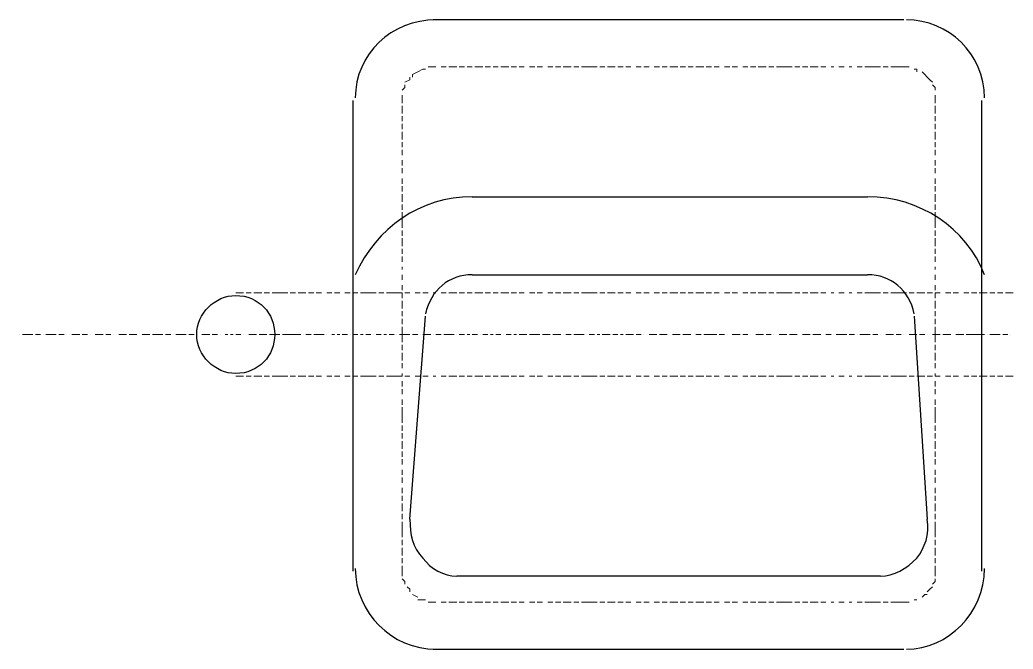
# Model space of a CAD drawing. Header units: millimetres. Extents: x 2928 to 3112, y 1220 to 1280.
# Drawn here: x 3096.835 to 3098.099, y 1261.587 to 1262.387 of the extents above; entities that cross this region are included whole.
import ezdxf

# ---------------------------------------------------------------- set-up
doc = ezdxf.new("R2010")
doc.units = ezdxf.units.MM

msp = doc.modelspace()

# ---------------------------------------------------------------- linework, layer by layer
at = {"color": 7, "linetype": 'Continuous', "lineweight": -2, "true_color": 0x000007}
for points in [[(3097.95976, 1262.38721), (3097.36101, 1262.38721), (3097.36101, 1262.38721)], [(3097.25847, 1262.28466), (3097.25847, 1261.68592), (3097.25847, 1261.68592)], [(3098.059, 1261.68592), (3098.059, 1262.28466), (3098.059, 1262.28466)], [(3097.41063, 1262.16227), (3097.91345, 1262.16227), (3097.91345, 1262.16227)], [(3097.41063, 1262.06303), (3097.91345, 1262.06303), (3097.91345, 1262.06303)], [(3097.33124, 1261.75208), (3097.35109, 1262.0101), (3097.35109, 1262.0101)], [(3097.97299, 1262.0101), (3097.98953, 1261.75208), (3097.98953, 1261.75208)], [(3097.92999, 1261.6793), (3097.39079, 1261.6793), (3097.39079, 1261.6793)], [(3097.36101, 1261.58668), (3097.95976, 1261.58668), (3097.95976, 1261.58668)]]:
    msp.add_lwpolyline(points, dxfattribs=at)
at = {"color": 252, "linetype": 'Continuous', "lineweight": 5, "true_color": 0x989898}
for points in [[(3097.34117, 1262.32105), (3097.33455, 1262.31774), (3097.33455, 1262.31444)], [(3097.35109, 1262.32436), (3097.34778, 1262.32436), (3097.34117, 1262.32105)], [(3097.36101, 1262.32767), (3097.3544, 1262.32767), (3097.3544, 1262.32767)], [(3097.36432, 1262.32767), (3097.36101, 1262.32767), (3097.36101, 1262.32767)], [(3097.37755, 1262.32767), (3097.37094, 1262.32767), (3097.37094, 1262.32767)], [(3097.39079, 1262.32767), (3097.38086, 1262.32767), (3097.38086, 1262.32767)], [(3097.40071, 1262.32767), (3097.39409, 1262.32767), (3097.39409, 1262.32767)], [(3097.41063, 1262.32767), (3097.40402, 1262.32767), (3097.40402, 1262.32767)], [(3097.42387, 1262.32767), (3097.41394, 1262.32767), (3097.41394, 1262.32767)], [(3097.43379, 1262.32767), (3097.42717, 1262.32767), (3097.42717, 1262.32767)], [(3097.44371, 1262.32767), (3097.4371, 1262.32767), (3097.4371, 1262.32767)], [(3097.45695, 1262.32767), (3097.44702, 1262.32767), (3097.44702, 1262.32767)], [(3097.46687, 1262.32767), (3097.46025, 1262.32767), (3097.46025, 1262.32767)], [(3097.47679, 1262.32767), (3097.47018, 1262.32767), (3097.47018, 1262.32767)], [(3097.49003, 1262.32767), (3097.48341, 1262.32767), (3097.48341, 1262.32767)], [(3097.49995, 1262.32767), (3097.49333, 1262.32767), (3097.49333, 1262.32767)], [(3097.51318, 1262.32767), (3097.50657, 1262.32767), (3097.50657, 1262.32767)], [(3097.52311, 1262.32767), (3097.51649, 1262.32767), (3097.51649, 1262.32767)], [(3097.53634, 1262.32767), (3097.52641, 1262.32767), (3097.52641, 1262.32767)], [(3097.54626, 1262.32767), (3097.53965, 1262.32767), (3097.53965, 1262.32767)], [(3097.55949, 1262.32767), (3097.54957, 1262.32767), (3097.54957, 1262.32767)], [(3097.56942, 1262.32767), (3097.55949, 1262.32767), (3097.55949, 1262.32767)], [(3097.57934, 1262.32767), (3097.57273, 1262.32767), (3097.57273, 1262.32767)], [(3097.59257, 1262.32767), (3097.58265, 1262.32767), (3097.58265, 1262.32767)], [(3097.6025, 1262.32767), (3097.59588, 1262.32767), (3097.59588, 1262.32767)], [(3097.61242, 1262.32767), (3097.60581, 1262.32767), (3097.60581, 1262.32767)], [(3097.62565, 1262.32767), (3097.61904, 1262.32767), (3097.61904, 1262.32767)], [(3097.63558, 1262.32767), (3097.62896, 1262.32767), (3097.62896, 1262.32767)], [(3097.64881, 1262.32767), (3097.64219, 1262.32767), (3097.64219, 1262.32767)], [(3097.65873, 1262.32767), (3097.65212, 1262.32767), (3097.65212, 1262.32767)], [(3097.67196, 1262.32767), (3097.66204, 1262.32767), (3097.66204, 1262.32767)], [(3097.68189, 1262.32767), (3097.67527, 1262.32767), (3097.67527, 1262.32767)], [(3097.69181, 1262.32767), (3097.6852, 1262.32767), (3097.6852, 1262.32767)], [(3097.70504, 1262.32767), (3097.69512, 1262.32767), (3097.69512, 1262.32767)], [(3097.71497, 1262.32767), (3097.70835, 1262.32767), (3097.70835, 1262.32767)], [(3097.72489, 1262.32767), (3097.71828, 1262.32767), (3097.71828, 1262.32767)], [(3097.73812, 1262.32767), (3097.73151, 1262.32767), (3097.73151, 1262.32767)], [(3097.74805, 1262.32767), (3097.74143, 1262.32767), (3097.74143, 1262.32767)], [(3097.76128, 1262.32767), (3097.75466, 1262.32767), (3097.75466, 1262.32767)], [(3097.7712, 1262.32767), (3097.76459, 1262.32767), (3097.76459, 1262.32767)], [(3097.78444, 1262.32767), (3097.77451, 1262.32767), (3097.77451, 1262.32767)], [(3097.79436, 1262.32767), (3097.78774, 1262.32767), (3097.78774, 1262.32767)], [(3097.80759, 1262.32767), (3097.79767, 1262.32767), (3097.79767, 1262.32767)], [(3097.81752, 1262.32767), (3097.80759, 1262.32767), (3097.80759, 1262.32767)], [(3097.82744, 1262.32767), (3097.82082, 1262.32767), (3097.82082, 1262.32767)], [(3097.83736, 1262.32767), (3097.83075, 1262.32767), (3097.83075, 1262.32767)], [(3097.8506, 1262.32767), (3097.84067, 1262.32767), (3097.84067, 1262.32767)], [(3097.86052, 1262.32767), (3097.8539, 1262.32767), (3097.8539, 1262.32767)], [(3097.87044, 1262.32767), (3097.86714, 1262.32767), (3097.86714, 1262.32767)], [(3097.88368, 1262.32767), (3097.87706, 1262.32767), (3097.87706, 1262.32767)], [(3097.8936, 1262.32767), (3097.89029, 1262.32767), (3097.89029, 1262.32767)], [(3097.90683, 1262.32767), (3097.90022, 1262.32767), (3097.90022, 1262.32767)], [(3097.92006, 1262.32767), (3097.91014, 1262.32767), (3097.91014, 1262.32767)], [(3097.92999, 1262.32767), (3097.92006, 1262.32767), (3097.92006, 1262.32767)], [(3097.93991, 1262.32767), (3097.93329, 1262.32767), (3097.93329, 1262.32767)], [(3097.95314, 1262.32767), (3097.94322, 1262.32767), (3097.94322, 1262.32767)], [(3097.96637, 1262.32767), (3097.95976, 1262.32767), (3097.95314, 1262.32767)], [(3097.9763, 1262.32105), (3097.9763, 1262.32436), (3097.97299, 1262.32436)], [(3097.98953, 1262.31444), (3097.98622, 1262.31774), (3097.98291, 1262.32105)], [(3097.33124, 1262.31444), (3097.33124, 1262.31113), (3097.32463, 1262.30782)], [(3097.99615, 1262.30782), (3097.99284, 1262.31113), (3097.98953, 1262.31444)], [(3097.32463, 1262.30451), (3097.32463, 1262.3012), (3097.32132, 1262.2979)], [(3097.99945, 1262.2979), (3097.99945, 1262.3012), (3097.99615, 1262.30451)], [(3097.32132, 1262.29128), (3097.32132, 1262.28466), (3097.32132, 1262.28136)], [(3097.99945, 1262.28136), (3097.99945, 1262.28466), (3097.99945, 1262.29128)], [(3097.32132, 1262.27805), (3097.32132, 1262.26812), (3097.32132, 1262.26812)], [(3097.99945, 1262.26812), (3097.99945, 1262.27805), (3097.99945, 1262.27805)], [(3097.32132, 1262.26482), (3097.32132, 1262.2582), (3097.32132, 1262.2582)], [(3097.99945, 1262.2582), (3097.99945, 1262.26482), (3097.99945, 1262.26482)], [(3097.32132, 1262.25489), (3097.32132, 1262.24828), (3097.32132, 1262.24828)], [(3097.32132, 1262.24497), (3097.32132, 1262.23504), (3097.32132, 1262.23504)], [(3097.99945, 1262.24828), (3097.99945, 1262.25489), (3097.99945, 1262.25489)], [(3097.99945, 1262.23504), (3097.99945, 1262.24497), (3097.99945, 1262.24497)], [(3097.32132, 1262.23174), (3097.32132, 1262.22512), (3097.32132, 1262.22512)], [(3097.32132, 1262.22181), (3097.32132, 1262.2152), (3097.32132, 1262.2152)], [(3097.99945, 1262.22512), (3097.99945, 1262.23174), (3097.99945, 1262.23174)], [(3097.99945, 1262.2152), (3097.99945, 1262.22181), (3097.99945, 1262.22181)], [(3097.32132, 1262.20858), (3097.32132, 1262.20197), (3097.32132, 1262.20197)], [(3097.99945, 1262.20197), (3097.99945, 1262.20858), (3097.99945, 1262.20858)], [(3097.32132, 1262.19866), (3097.32132, 1262.19204), (3097.32132, 1262.19204)], [(3097.99945, 1262.19204), (3097.99945, 1262.19866), (3097.99945, 1262.19866)], [(3097.32132, 1262.18543), (3097.32132, 1262.17881), (3097.32132, 1262.17881)], [(3097.99945, 1262.17881), (3097.99945, 1262.18543), (3097.99945, 1262.18543)], [(3097.32132, 1262.1755), (3097.32132, 1262.16889), (3097.32132, 1262.16889)], [(3097.99945, 1262.16889), (3097.99945, 1262.1755), (3097.99945, 1262.1755)], [(3097.32132, 1262.16558), (3097.32132, 1262.15565), (3097.32132, 1262.15565)], [(3097.99945, 1262.15565), (3097.99945, 1262.16558), (3097.99945, 1262.16558)], [(3097.32132, 1262.15235), (3097.32132, 1262.14573), (3097.32132, 1262.14573)], [(3097.99945, 1262.14573), (3097.99945, 1262.15235), (3097.99945, 1262.15235)], [(3097.32132, 1262.14242), (3097.32132, 1262.1325), (3097.32132, 1262.1325)], [(3097.32132, 1262.1325), (3097.32132, 1262.12257), (3097.32132, 1262.12257)], [(3097.99945, 1262.1325), (3097.99945, 1262.14242), (3097.99945, 1262.14242)], [(3097.99945, 1262.12257), (3097.99945, 1262.1325), (3097.99945, 1262.1325)], [(3097.32132, 1262.11927), (3097.32132, 1262.11265), (3097.32132, 1262.11265)], [(3097.99945, 1262.11265), (3097.99945, 1262.11927), (3097.99945, 1262.11927)], [(3097.32132, 1262.10934), (3097.32132, 1262.09942), (3097.32132, 1262.09942)], [(3097.99945, 1262.09942), (3097.99945, 1262.10934), (3097.99945, 1262.10934)], [(3097.32132, 1262.09611), (3097.32132, 1262.08949), (3097.32132, 1262.08949)], [(3097.99945, 1262.08949), (3097.99945, 1262.09611), (3097.99945, 1262.09611)], [(3097.32132, 1262.08619), (3097.32132, 1262.07957), (3097.32132, 1262.07957)], [(3097.99945, 1262.07957), (3097.99945, 1262.08619), (3097.99945, 1262.08619)], [(3097.32132, 1262.07295), (3097.32132, 1262.06965), (3097.32132, 1262.06965)], [(3097.99945, 1262.06965), (3097.99945, 1262.07295), (3097.99945, 1262.07295)], [(3097.32132, 1262.06303), (3097.32132, 1262.05641), (3097.32132, 1262.05641)], [(3097.99945, 1262.05641), (3097.99945, 1262.06303), (3097.99945, 1262.06303)], [(3097.32132, 1262.0498), (3097.32132, 1262.04318), (3097.32132, 1262.04318)], [(3097.99945, 1262.04318), (3097.99945, 1262.0498), (3097.99945, 1262.0498)], [(3097.11953, 1262.03987), (3097.10961, 1262.03987), (3097.10961, 1262.03987)], [(3097.12946, 1262.03987), (3097.12284, 1262.03987), (3097.12284, 1262.03987)], [(3097.14269, 1262.03987), (3097.13276, 1262.03987), (3097.13276, 1262.03987)], [(3097.15261, 1262.03987), (3097.146, 1262.03987), (3097.146, 1262.03987)], [(3097.16584, 1262.03987), (3097.15592, 1262.03987), (3097.15592, 1262.03987)], [(3097.17577, 1262.03987), (3097.16584, 1262.03987), (3097.16584, 1262.03987)], [(3097.18569, 1262.03987), (3097.17908, 1262.03987), (3097.17908, 1262.03987)], [(3097.19892, 1262.03987), (3097.189, 1262.03987), (3097.189, 1262.03987)], [(3097.20885, 1262.03987), (3097.20223, 1262.03987), (3097.20223, 1262.03987)], [(3097.21877, 1262.03987), (3097.21216, 1262.03987), (3097.21216, 1262.03987)], [(3097.232, 1262.03987), (3097.22539, 1262.03987), (3097.22539, 1262.03987)], [(3097.24193, 1262.03987), (3097.23531, 1262.03987), (3097.23531, 1262.03987)], [(3097.25516, 1262.03987), (3097.24854, 1262.03987), (3097.24854, 1262.03987)], [(3097.26508, 1262.03987), (3097.25847, 1262.03987), (3097.25847, 1262.03987)], [(3097.27832, 1262.03987), (3097.26839, 1262.03987), (3097.26839, 1262.03987)], [(3097.28824, 1262.03987), (3097.27832, 1262.03987), (3097.27832, 1262.03987)], [(3097.29816, 1262.03987), (3097.29155, 1262.03987), (3097.29155, 1262.03987)], [(3097.3114, 1262.03987), (3097.30147, 1262.03987), (3097.30147, 1262.03987)], [(3097.32132, 1262.03987), (3097.3114, 1262.03987), (3097.3114, 1262.03987)], [(3097.32132, 1262.03987), (3097.32132, 1262.03326), (3097.32132, 1262.03326)], [(3097.32132, 1262.02995), (3097.32132, 1262.02003), (3097.32132, 1262.02003)], [(3097.33124, 1262.03987), (3097.32463, 1262.03987), (3097.32463, 1262.03987)], [(3097.34448, 1262.03987), (3097.33786, 1262.03987), (3097.33786, 1262.03987)], [(3097.3544, 1262.03987), (3097.34778, 1262.03987), (3097.34778, 1262.03987)], [(3097.36432, 1262.03987), (3097.36101, 1262.03987), (3097.36101, 1262.03987)], [(3097.37755, 1262.03987), (3097.37094, 1262.03987), (3097.37094, 1262.03987)], [(3097.39079, 1262.03987), (3097.38086, 1262.03987), (3097.38086, 1262.03987)], [(3097.40071, 1262.03987), (3097.39409, 1262.03987), (3097.39409, 1262.03987)], [(3097.41063, 1262.03987), (3097.40402, 1262.03987), (3097.40402, 1262.03987)], [(3097.42387, 1262.03987), (3097.41394, 1262.03987), (3097.41394, 1262.03987)], [(3097.43379, 1262.03987), (3097.42717, 1262.03987), (3097.42717, 1262.03987)], [(3097.44371, 1262.03987), (3097.4371, 1262.03987), (3097.4371, 1262.03987)], [(3097.45695, 1262.03987), (3097.44702, 1262.03987), (3097.44702, 1262.03987)], [(3097.46687, 1262.03987), (3097.46025, 1262.03987), (3097.46025, 1262.03987)], [(3097.47679, 1262.03987), (3097.47018, 1262.03987), (3097.47018, 1262.03987)], [(3097.49003, 1262.03987), (3097.48341, 1262.03987), (3097.48341, 1262.03987)], [(3097.49995, 1262.03987), (3097.49333, 1262.03987), (3097.49333, 1262.03987)], [(3097.51318, 1262.03987), (3097.50657, 1262.03987), (3097.50657, 1262.03987)], [(3097.52311, 1262.03987), (3097.51649, 1262.03987), (3097.51649, 1262.03987)], [(3097.53634, 1262.03987), (3097.52641, 1262.03987), (3097.52641, 1262.03987)], [(3097.54626, 1262.03987), (3097.53965, 1262.03987), (3097.53965, 1262.03987)], [(3097.55949, 1262.03987), (3097.54957, 1262.03987), (3097.54957, 1262.03987)], [(3097.56942, 1262.03987), (3097.55949, 1262.03987), (3097.55949, 1262.03987)], [(3097.57934, 1262.03987), (3097.57273, 1262.03987), (3097.57273, 1262.03987)], [(3097.59257, 1262.03987), (3097.58265, 1262.03987), (3097.58265, 1262.03987)], [(3097.6025, 1262.03987), (3097.59588, 1262.03987), (3097.59588, 1262.03987)], [(3097.61242, 1262.03987), (3097.60581, 1262.03987), (3097.60581, 1262.03987)], [(3097.62565, 1262.03987), (3097.61904, 1262.03987), (3097.61904, 1262.03987)], [(3097.63558, 1262.03987), (3097.62896, 1262.03987), (3097.62896, 1262.03987)], [(3097.64881, 1262.03987), (3097.64219, 1262.03987), (3097.64219, 1262.03987)], [(3097.65873, 1262.03987), (3097.65212, 1262.03987), (3097.65212, 1262.03987)], [(3097.67196, 1262.03987), (3097.66204, 1262.03987), (3097.66204, 1262.03987)], [(3097.68189, 1262.03987), (3097.67527, 1262.03987), (3097.67527, 1262.03987)], [(3097.69181, 1262.03987), (3097.6852, 1262.03987), (3097.6852, 1262.03987)], [(3097.70504, 1262.03987), (3097.69512, 1262.03987), (3097.69512, 1262.03987)], [(3097.71497, 1262.03987), (3097.70835, 1262.03987), (3097.70835, 1262.03987)], [(3097.72489, 1262.03987), (3097.71828, 1262.03987), (3097.71828, 1262.03987)], [(3097.73812, 1262.03987), (3097.73151, 1262.03987), (3097.73151, 1262.03987)], [(3097.74805, 1262.03987), (3097.74143, 1262.03987), (3097.74143, 1262.03987)], [(3097.76128, 1262.03987), (3097.75466, 1262.03987), (3097.75466, 1262.03987)], [(3097.7712, 1262.03987), (3097.76459, 1262.03987), (3097.76459, 1262.03987)], [(3097.78444, 1262.03987), (3097.77451, 1262.03987), (3097.77451, 1262.03987)], [(3097.79436, 1262.03987), (3097.78774, 1262.03987), (3097.78774, 1262.03987)], [(3097.80759, 1262.03987), (3097.79767, 1262.03987), (3097.79767, 1262.03987)], [(3097.81752, 1262.03987), (3097.80759, 1262.03987), (3097.80759, 1262.03987)], [(3097.82744, 1262.03987), (3097.82082, 1262.03987), (3097.82082, 1262.03987)], [(3097.83736, 1262.03987), (3097.83075, 1262.03987), (3097.83075, 1262.03987)], [(3097.8506, 1262.03987), (3097.84067, 1262.03987), (3097.84067, 1262.03987)], [(3097.86052, 1262.03987), (3097.8539, 1262.03987), (3097.8539, 1262.03987)], [(3097.87044, 1262.03987), (3097.86714, 1262.03987), (3097.86714, 1262.03987)], [(3097.88368, 1262.03987), (3097.87706, 1262.03987), (3097.87706, 1262.03987)], [(3097.8936, 1262.03987), (3097.89029, 1262.03987), (3097.89029, 1262.03987)], [(3097.90683, 1262.03987), (3097.90022, 1262.03987), (3097.90022, 1262.03987)], [(3097.92006, 1262.03987), (3097.91014, 1262.03987), (3097.91014, 1262.03987)], [(3097.92999, 1262.03987), (3097.92006, 1262.03987), (3097.92006, 1262.03987)], [(3097.93991, 1262.03987), (3097.93329, 1262.03987), (3097.93329, 1262.03987)], [(3097.95314, 1262.03987), (3097.94322, 1262.03987), (3097.94322, 1262.03987)], [(3097.96307, 1262.03987), (3097.95314, 1262.03987), (3097.95314, 1262.03987)], [(3097.97299, 1262.03987), (3097.96637, 1262.03987), (3097.96637, 1262.03987)], [(3097.98622, 1262.03987), (3097.9763, 1262.03987), (3097.9763, 1262.03987)], [(3097.99615, 1262.03987), (3097.98953, 1262.03987), (3097.98953, 1262.03987)], [(3098.00607, 1262.03987), (3097.99945, 1262.03987), (3097.99945, 1262.03987)], [(3097.99945, 1262.03326), (3097.99945, 1262.03987), (3097.99945, 1262.03987)], [(3097.99945, 1262.02003), (3097.99945, 1262.02995), (3097.99945, 1262.02995)], [(3098.0193, 1262.03987), (3098.01269, 1262.03987), (3098.01269, 1262.03987)], [(3098.02923, 1262.03987), (3098.02261, 1262.03987), (3098.02261, 1262.03987)], [(3098.04246, 1262.03987), (3098.03584, 1262.03987), (3098.03584, 1262.03987)], [(3098.05238, 1262.03987), (3098.04577, 1262.03987), (3098.04577, 1262.03987)], [(3098.06561, 1262.03987), (3098.05569, 1262.03987), (3098.05569, 1262.03987)], [(3098.07554, 1262.03987), (3098.06892, 1262.03987), (3098.06892, 1262.03987)], [(3098.08546, 1262.03987), (3098.07885, 1262.03987), (3098.07885, 1262.03987)], [(3098.09869, 1262.03987), (3098.08877, 1262.03987), (3098.08877, 1262.03987)], [(3097.32132, 1262.01672), (3097.32132, 1262.0101), (3097.32132, 1262.0101)], [(3097.32132, 1262.00679), (3097.32132, 1262.00018), (3097.32132, 1262.00018)], [(3097.99945, 1262.0101), (3097.99945, 1262.01672), (3097.99945, 1262.01672)], [(3097.99945, 1262.00018), (3097.99945, 1262.00679), (3097.99945, 1262.00679)], [(3097.32132, 1261.99687), (3097.32132, 1261.98695), (3097.32132, 1261.98695)], [(3097.99945, 1261.98695), (3097.99945, 1261.99687), (3097.99945, 1261.99687)], [(3096.84828, 1261.98695), (3096.83835, 1261.98695), (3096.83835, 1261.98695)], [(3096.85159, 1261.98695), (3096.84828, 1261.98695), (3096.84828, 1261.98695)], [(3096.86151, 1261.98695), (3096.85489, 1261.98695), (3096.85489, 1261.98695)], [(3096.87805, 1261.98695), (3096.86813, 1261.98695), (3096.86813, 1261.98695)], [(3096.88136, 1261.98695), (3096.87805, 1261.98695), (3096.87805, 1261.98695)], [(3096.89128, 1261.98695), (3096.88467, 1261.98695), (3096.88467, 1261.98695)], [(3096.90782, 1261.98695), (3096.90121, 1261.98695), (3096.90121, 1261.98695)], [(3096.91113, 1261.98695), (3096.90782, 1261.98695), (3096.90782, 1261.98695)], [(3096.92105, 1261.98695), (3096.91444, 1261.98695), (3096.91444, 1261.98695)], [(3096.93759, 1261.98695), (3096.93098, 1261.98695), (3096.93098, 1261.98695)], [(3096.9409, 1261.98695), (3096.93759, 1261.98695), (3096.93759, 1261.98695)], [(3096.95083, 1261.98695), (3096.94421, 1261.98695), (3096.94421, 1261.98695)], [(3096.96737, 1261.98695), (3096.96075, 1261.98695), (3096.96075, 1261.98695)], [(3096.97067, 1261.98695), (3096.96737, 1261.98695), (3096.96737, 1261.98695)], [(3096.98391, 1261.98695), (3096.97398, 1261.98695), (3096.97398, 1261.98695)], [(3096.99714, 1261.98695), (3096.99052, 1261.98695), (3096.99052, 1261.98695)], [(3097.00045, 1261.98695), (3096.99714, 1261.98695), (3096.99714, 1261.98695)], [(3097.01368, 1261.98695), (3097.00375, 1261.98695), (3097.00375, 1261.98695)], [(3097.01699, 1261.98695), (3097.01368, 1261.98695), (3097.01368, 1261.98695)], [(3097.02691, 1261.98695), (3097.02029, 1261.98695), (3097.02029, 1261.98695)], [(3097.04345, 1261.98695), (3097.03353, 1261.98695), (3097.03353, 1261.98695)], [(3097.04676, 1261.98695), (3097.04345, 1261.98695), (3097.04345, 1261.98695)], [(3097.05668, 1261.98695), (3097.05007, 1261.98695), (3097.05007, 1261.98695)], [(3097.07322, 1261.98695), (3097.06661, 1261.98695), (3097.06661, 1261.98695)], [(3097.07653, 1261.98695), (3097.07322, 1261.98695), (3097.07322, 1261.98695)], [(3097.08645, 1261.98695), (3097.07984, 1261.98695), (3097.07984, 1261.98695)], [(3097.09968, 1261.98695), (3097.09638, 1261.98695), (3097.09638, 1261.98695)], [(3097.1063, 1261.98695), (3097.10299, 1261.98695), (3097.10299, 1261.98695)], [(3097.11622, 1261.98695), (3097.10961, 1261.98695), (3097.10961, 1261.98695)], [(3097.13276, 1261.98695), (3097.12615, 1261.98695), (3097.12615, 1261.98695)], [(3097.13607, 1261.98695), (3097.13276, 1261.98695), (3097.13276, 1261.98695)], [(3097.1493, 1261.98695), (3097.13938, 1261.98695), (3097.13938, 1261.98695)], [(3097.16254, 1261.98695), (3097.15261, 1261.98695), (3097.15261, 1261.98695)], [(3097.16584, 1261.98695), (3097.16254, 1261.98695), (3097.16254, 1261.98695)], [(3097.17908, 1261.98695), (3097.16915, 1261.98695), (3097.16915, 1261.98695)], [(3097.18238, 1261.98695), (3097.17908, 1261.98695), (3097.17908, 1261.98695)], [(3097.19231, 1261.98695), (3097.18238, 1261.98695), (3097.18238, 1261.98695)], [(3097.20554, 1261.98695), (3097.19892, 1261.98695), (3097.19892, 1261.98695)], [(3097.21216, 1261.98695), (3097.20885, 1261.98695), (3097.20885, 1261.98695)], [(3097.22208, 1261.98695), (3097.21216, 1261.98695), (3097.21216, 1261.98695)], [(3097.23531, 1261.98695), (3097.232, 1261.98695), (3097.232, 1261.98695)], [(3097.24193, 1261.98695), (3097.23862, 1261.98695), (3097.23862, 1261.98695)], [(3097.25185, 1261.98695), (3097.24524, 1261.98695), (3097.24524, 1261.98695)], [(3097.26508, 1261.98695), (3097.25847, 1261.98695), (3097.25847, 1261.98695)], [(3097.2717, 1261.98695), (3097.26839, 1261.98695), (3097.26839, 1261.98695)], [(3097.28162, 1261.98695), (3097.27501, 1261.98695), (3097.27501, 1261.98695)], [(3097.29486, 1261.98695), (3097.28824, 1261.98695), (3097.28824, 1261.98695)], [(3097.30147, 1261.98695), (3097.29816, 1261.98695), (3097.29816, 1261.98695)], [(3097.3114, 1261.98695), (3097.30478, 1261.98695), (3097.30478, 1261.98695)], [(3097.32794, 1261.98695), (3097.31801, 1261.98695), (3097.31801, 1261.98695)], [(3097.32132, 1261.98695), (3097.32132, 1261.97702), (3097.32132, 1261.97702)], [(3097.33124, 1261.98695), (3097.32794, 1261.98695), (3097.32794, 1261.98695)], [(3097.34117, 1261.98695), (3097.33455, 1261.98695), (3097.33455, 1261.98695)], [(3097.35771, 1261.98695), (3097.34778, 1261.98695), (3097.34778, 1261.98695)], [(3097.37094, 1261.98695), (3097.36432, 1261.98695), (3097.36432, 1261.98695)], [(3097.37755, 1261.98695), (3097.37425, 1261.98695), (3097.37425, 1261.98695)], [(3097.38748, 1261.98695), (3097.37755, 1261.98695), (3097.37755, 1261.98695)], [(3097.40071, 1261.98695), (3097.39409, 1261.98695), (3097.39409, 1261.98695)], [(3097.40733, 1261.98695), (3097.40402, 1261.98695), (3097.40402, 1261.98695)], [(3097.41725, 1261.98695), (3097.41063, 1261.98695), (3097.41063, 1261.98695)], [(3097.43048, 1261.98695), (3097.42387, 1261.98695), (3097.42387, 1261.98695)], [(3097.4371, 1261.98695), (3097.43379, 1261.98695), (3097.43379, 1261.98695)], [(3097.44702, 1261.98695), (3097.44041, 1261.98695), (3097.44041, 1261.98695)], [(3097.46025, 1261.98695), (3097.45364, 1261.98695), (3097.45364, 1261.98695)], [(3097.46687, 1261.98695), (3097.46356, 1261.98695), (3097.46356, 1261.98695)], [(3097.47679, 1261.98695), (3097.47018, 1261.98695), (3097.47018, 1261.98695)], [(3097.4801, 1261.98695), (3097.47679, 1261.98695), (3097.47679, 1261.98695)], [(3097.49333, 1261.98695), (3097.48341, 1261.98695), (3097.48341, 1261.98695)], [(3097.49664, 1261.98695), (3097.49333, 1261.98695), (3097.49333, 1261.98695)], [(3097.50657, 1261.98695), (3097.49995, 1261.98695), (3097.49995, 1261.98695)], [(3097.50987, 1261.98695), (3097.50657, 1261.98695), (3097.50657, 1261.98695)], [(3097.52311, 1261.98695), (3097.51318, 1261.98695), (3097.51318, 1261.98695)], [(3097.53634, 1261.98695), (3097.52972, 1261.98695), (3097.52972, 1261.98695)], [(3097.54295, 1261.98695), (3097.53965, 1261.98695), (3097.53965, 1261.98695)], [(3097.55288, 1261.98695), (3097.54295, 1261.98695), (3097.54295, 1261.98695)], [(3097.56611, 1261.98695), (3097.55949, 1261.98695), (3097.55949, 1261.98695)], [(3097.57273, 1261.98695), (3097.56942, 1261.98695), (3097.56942, 1261.98695)], [(3097.58265, 1261.98695), (3097.57603, 1261.98695), (3097.57603, 1261.98695)], [(3097.58596, 1261.98695), (3097.58265, 1261.98695), (3097.58265, 1261.98695)], [(3097.59588, 1261.98695), (3097.58927, 1261.98695), (3097.58927, 1261.98695)], [(3097.6025, 1261.98695), (3097.59919, 1261.98695), (3097.59919, 1261.98695)], [(3097.61242, 1261.98695), (3097.60581, 1261.98695), (3097.60581, 1261.98695)], [(3097.61573, 1261.98695), (3097.61242, 1261.98695), (3097.61242, 1261.98695)], [(3097.62565, 1261.98695), (3097.61904, 1261.98695), (3097.61904, 1261.98695)], [(3097.64219, 1261.98695), (3097.63558, 1261.98695), (3097.63558, 1261.98695)], [(3097.6455, 1261.98695), (3097.64219, 1261.98695), (3097.64219, 1261.98695)], [(3097.65873, 1261.98695), (3097.64881, 1261.98695), (3097.64881, 1261.98695)], [(3097.67196, 1261.98695), (3097.66535, 1261.98695), (3097.66535, 1261.98695)], [(3097.67527, 1261.98695), (3097.67196, 1261.98695), (3097.67196, 1261.98695)], [(3097.6885, 1261.98695), (3097.67858, 1261.98695), (3097.67858, 1261.98695)], [(3097.70174, 1261.98695), (3097.69512, 1261.98695), (3097.69512, 1261.98695)], [(3097.70835, 1261.98695), (3097.70504, 1261.98695), (3097.70504, 1261.98695)], [(3097.71828, 1261.98695), (3097.70835, 1261.98695), (3097.70835, 1261.98695)], [(3097.72158, 1261.98695), (3097.71828, 1261.98695), (3097.71828, 1261.98695)], [(3097.73151, 1261.98695), (3097.72489, 1261.98695), (3097.72489, 1261.98695)], [(3097.74805, 1261.98695), (3097.74143, 1261.98695), (3097.74143, 1261.98695)], [(3097.75136, 1261.98695), (3097.74805, 1261.98695), (3097.74805, 1261.98695)], [(3097.76128, 1261.98695), (3097.75466, 1261.98695), (3097.75466, 1261.98695)], [(3097.77782, 1261.98695), (3097.7712, 1261.98695), (3097.7712, 1261.98695)], [(3097.78113, 1261.98695), (3097.77782, 1261.98695), (3097.77782, 1261.98695)], [(3097.79105, 1261.98695), (3097.78444, 1261.98695), (3097.78444, 1261.98695)], [(3097.80759, 1261.98695), (3097.80098, 1261.98695), (3097.80098, 1261.98695)], [(3097.8109, 1261.98695), (3097.80759, 1261.98695), (3097.80759, 1261.98695)], [(3097.82413, 1261.98695), (3097.81421, 1261.98695), (3097.81421, 1261.98695)], [(3097.83736, 1261.98695), (3097.83075, 1261.98695), (3097.83075, 1261.98695)], [(3097.84067, 1261.98695), (3097.83736, 1261.98695), (3097.83736, 1261.98695)], [(3097.8539, 1261.98695), (3097.84398, 1261.98695), (3097.84398, 1261.98695)], [(3097.86714, 1261.98695), (3097.86052, 1261.98695), (3097.86052, 1261.98695)], [(3097.88368, 1261.98695), (3097.87375, 1261.98695), (3097.87375, 1261.98695)], [(3097.88698, 1261.98695), (3097.88368, 1261.98695), (3097.88368, 1261.98695)], [(3097.89691, 1261.98695), (3097.89029, 1261.98695), (3097.89029, 1261.98695)], [(3097.91345, 1261.98695), (3097.90352, 1261.98695), (3097.90352, 1261.98695)], [(3097.91676, 1261.98695), (3097.91345, 1261.98695), (3097.91345, 1261.98695)], [(3097.92668, 1261.98695), (3097.92006, 1261.98695), (3097.92006, 1261.98695)], [(3097.94322, 1261.98695), (3097.9366, 1261.98695), (3097.9366, 1261.98695)], [(3097.94653, 1261.98695), (3097.94322, 1261.98695), (3097.94322, 1261.98695)], [(3097.95645, 1261.98695), (3097.94983, 1261.98695), (3097.94983, 1261.98695)], [(3097.97299, 1261.98695), (3097.96637, 1261.98695), (3097.96637, 1261.98695)], [(3097.9763, 1261.98695), (3097.97299, 1261.98695), (3097.97299, 1261.98695)], [(3097.98622, 1261.98695), (3097.97961, 1261.98695), (3097.97961, 1261.98695)], [(3098.00276, 1261.98695), (3097.99615, 1261.98695), (3097.99615, 1261.98695)], [(3097.99945, 1261.97702), (3097.99945, 1261.98695), (3097.99945, 1261.98695)], [(3098.00607, 1261.98695), (3098.00276, 1261.98695), (3098.00276, 1261.98695)], [(3098.0193, 1261.98695), (3098.00938, 1261.98695), (3098.00938, 1261.98695)], [(3098.03253, 1261.98695), (3098.02592, 1261.98695), (3098.02592, 1261.98695)], [(3098.03584, 1261.98695), (3098.03253, 1261.98695), (3098.03253, 1261.98695)], [(3098.04907, 1261.98695), (3098.03915, 1261.98695), (3098.03915, 1261.98695)], [(3098.05238, 1261.98695), (3098.04907, 1261.98695), (3098.04907, 1261.98695)], [(3098.06231, 1261.98695), (3098.05238, 1261.98695), (3098.05238, 1261.98695)], [(3098.07885, 1261.98695), (3098.06892, 1261.98695), (3098.06892, 1261.98695)], [(3098.08215, 1261.98695), (3098.07885, 1261.98695), (3098.07885, 1261.98695)], [(3098.09208, 1261.98695), (3098.08546, 1261.98695), (3098.08546, 1261.98695)], [(3097.32132, 1261.97371), (3097.32132, 1261.9671), (3097.32132, 1261.9671)], [(3097.99945, 1261.9671), (3097.99945, 1261.97371), (3097.99945, 1261.97371)], [(3097.32132, 1261.96379), (3097.32132, 1261.95387), (3097.32132, 1261.95387)], [(3097.99945, 1261.95387), (3097.99945, 1261.96379), (3097.99945, 1261.96379)], [(3097.32132, 1261.95056), (3097.32132, 1261.94394), (3097.32132, 1261.94394)], [(3097.99945, 1261.94394), (3097.99945, 1261.95056), (3097.99945, 1261.95056)], [(3097.11953, 1261.93402), (3097.10961, 1261.93402), (3097.10961, 1261.93402)], [(3097.12946, 1261.93402), (3097.12284, 1261.93402), (3097.12284, 1261.93402)], [(3097.14269, 1261.93402), (3097.13276, 1261.93402), (3097.13276, 1261.93402)], [(3097.15261, 1261.93402), (3097.146, 1261.93402), (3097.146, 1261.93402)], [(3097.16584, 1261.93402), (3097.15592, 1261.93402), (3097.15592, 1261.93402)], [(3097.17577, 1261.93402), (3097.16584, 1261.93402), (3097.16584, 1261.93402)], [(3097.18569, 1261.93402), (3097.17908, 1261.93402), (3097.17908, 1261.93402)], [(3097.19892, 1261.93402), (3097.189, 1261.93402), (3097.189, 1261.93402)], [(3097.20885, 1261.93402), (3097.20223, 1261.93402), (3097.20223, 1261.93402)], [(3097.21877, 1261.93402), (3097.21216, 1261.93402), (3097.21216, 1261.93402)], [(3097.232, 1261.93402), (3097.22539, 1261.93402), (3097.22539, 1261.93402)], [(3097.24193, 1261.93402), (3097.23531, 1261.93402), (3097.23531, 1261.93402)], [(3097.25516, 1261.93402), (3097.24854, 1261.93402), (3097.24854, 1261.93402)], [(3097.26508, 1261.93402), (3097.25847, 1261.93402), (3097.25847, 1261.93402)], [(3097.27832, 1261.93402), (3097.26839, 1261.93402), (3097.26839, 1261.93402)], [(3097.28824, 1261.93402), (3097.27832, 1261.93402), (3097.27832, 1261.93402)], [(3097.29816, 1261.93402), (3097.29155, 1261.93402), (3097.29155, 1261.93402)], [(3097.3114, 1261.93402), (3097.30147, 1261.93402), (3097.30147, 1261.93402)], [(3097.32132, 1261.93402), (3097.3114, 1261.93402), (3097.3114, 1261.93402)], [(3097.32132, 1261.93733), (3097.32132, 1261.93402), (3097.32132, 1261.93402)], [(3097.33124, 1261.93402), (3097.32463, 1261.93402), (3097.32463, 1261.93402)], [(3097.34448, 1261.93402), (3097.33786, 1261.93402), (3097.33786, 1261.93402)], [(3097.3544, 1261.93402), (3097.34778, 1261.93402), (3097.34778, 1261.93402)], [(3097.36432, 1261.93402), (3097.36101, 1261.93402), (3097.36101, 1261.93402)], [(3097.37755, 1261.93402), (3097.37094, 1261.93402), (3097.37094, 1261.93402)], [(3097.39079, 1261.93402), (3097.38086, 1261.93402), (3097.38086, 1261.93402)], [(3097.40071, 1261.93402), (3097.39409, 1261.93402), (3097.39409, 1261.93402)], [(3097.41063, 1261.93402), (3097.40402, 1261.93402), (3097.40402, 1261.93402)], [(3097.42387, 1261.93402), (3097.41394, 1261.93402), (3097.41394, 1261.93402)], [(3097.43379, 1261.93402), (3097.42717, 1261.93402), (3097.42717, 1261.93402)], [(3097.44371, 1261.93402), (3097.4371, 1261.93402), (3097.4371, 1261.93402)], [(3097.45695, 1261.93402), (3097.44702, 1261.93402), (3097.44702, 1261.93402)], [(3097.46687, 1261.93402), (3097.46025, 1261.93402), (3097.46025, 1261.93402)], [(3097.47679, 1261.93402), (3097.47018, 1261.93402), (3097.47018, 1261.93402)], [(3097.49003, 1261.93402), (3097.48341, 1261.93402), (3097.48341, 1261.93402)], [(3097.49995, 1261.93402), (3097.49333, 1261.93402), (3097.49333, 1261.93402)], [(3097.51318, 1261.93402), (3097.50657, 1261.93402), (3097.50657, 1261.93402)], [(3097.52311, 1261.93402), (3097.51649, 1261.93402), (3097.51649, 1261.93402)], [(3097.53634, 1261.93402), (3097.52641, 1261.93402), (3097.52641, 1261.93402)], [(3097.54626, 1261.93402), (3097.53965, 1261.93402), (3097.53965, 1261.93402)], [(3097.55949, 1261.93402), (3097.54957, 1261.93402), (3097.54957, 1261.93402)], [(3097.56942, 1261.93402), (3097.55949, 1261.93402), (3097.55949, 1261.93402)], [(3097.57934, 1261.93402), (3097.57273, 1261.93402), (3097.57273, 1261.93402)], [(3097.59257, 1261.93402), (3097.58265, 1261.93402), (3097.58265, 1261.93402)], [(3097.6025, 1261.93402), (3097.59588, 1261.93402), (3097.59588, 1261.93402)], [(3097.61242, 1261.93402), (3097.60581, 1261.93402), (3097.60581, 1261.93402)], [(3097.62565, 1261.93402), (3097.61904, 1261.93402), (3097.61904, 1261.93402)], [(3097.63558, 1261.93402), (3097.62896, 1261.93402), (3097.62896, 1261.93402)], [(3097.64881, 1261.93402), (3097.64219, 1261.93402), (3097.64219, 1261.93402)], [(3097.65873, 1261.93402), (3097.65212, 1261.93402), (3097.65212, 1261.93402)], [(3097.67196, 1261.93402), (3097.66204, 1261.93402), (3097.66204, 1261.93402)], [(3097.68189, 1261.93402), (3097.67527, 1261.93402), (3097.67527, 1261.93402)], [(3097.69181, 1261.93402), (3097.6852, 1261.93402), (3097.6852, 1261.93402)], [(3097.70504, 1261.93402), (3097.69512, 1261.93402), (3097.69512, 1261.93402)], [(3097.71497, 1261.93402), (3097.70835, 1261.93402), (3097.70835, 1261.93402)], [(3097.72489, 1261.93402), (3097.71828, 1261.93402), (3097.71828, 1261.93402)], [(3097.73812, 1261.93402), (3097.73151, 1261.93402), (3097.73151, 1261.93402)], [(3097.74805, 1261.93402), (3097.74143, 1261.93402), (3097.74143, 1261.93402)], [(3097.76128, 1261.93402), (3097.75466, 1261.93402), (3097.75466, 1261.93402)], [(3097.7712, 1261.93402), (3097.76459, 1261.93402), (3097.76459, 1261.93402)], [(3097.78444, 1261.93402), (3097.77451, 1261.93402), (3097.77451, 1261.93402)], [(3097.79436, 1261.93402), (3097.78774, 1261.93402), (3097.78774, 1261.93402)], [(3097.80759, 1261.93402), (3097.79767, 1261.93402), (3097.79767, 1261.93402)], [(3097.81752, 1261.93402), (3097.80759, 1261.93402), (3097.80759, 1261.93402)], [(3097.82744, 1261.93402), (3097.82082, 1261.93402), (3097.82082, 1261.93402)], [(3097.83736, 1261.93402), (3097.83075, 1261.93402), (3097.83075, 1261.93402)], [(3097.8506, 1261.93402), (3097.84067, 1261.93402), (3097.84067, 1261.93402)], [(3097.86052, 1261.93402), (3097.8539, 1261.93402), (3097.8539, 1261.93402)], [(3097.87044, 1261.93402), (3097.86714, 1261.93402), (3097.86714, 1261.93402)], [(3097.88368, 1261.93402), (3097.87706, 1261.93402), (3097.87706, 1261.93402)], [(3097.8936, 1261.93402), (3097.89029, 1261.93402), (3097.89029, 1261.93402)], [(3097.90683, 1261.93402), (3097.90022, 1261.93402), (3097.90022, 1261.93402)], [(3097.92006, 1261.93402), (3097.91014, 1261.93402), (3097.91014, 1261.93402)], [(3097.92999, 1261.93402), (3097.92006, 1261.93402), (3097.92006, 1261.93402)], [(3097.93991, 1261.93402), (3097.93329, 1261.93402), (3097.93329, 1261.93402)], [(3097.95314, 1261.93402), (3097.94322, 1261.93402), (3097.94322, 1261.93402)], [(3097.96307, 1261.93402), (3097.95314, 1261.93402), (3097.95314, 1261.93402)], [(3097.97299, 1261.93402), (3097.96637, 1261.93402), (3097.96637, 1261.93402)], [(3097.98622, 1261.93402), (3097.9763, 1261.93402), (3097.9763, 1261.93402)], [(3097.99615, 1261.93402), (3097.98953, 1261.93402), (3097.98953, 1261.93402)], [(3097.99945, 1261.93402), (3097.99945, 1261.93733), (3097.99945, 1261.93733)], [(3098.00607, 1261.93402), (3097.99945, 1261.93402), (3097.99945, 1261.93402)], [(3098.0193, 1261.93402), (3098.01269, 1261.93402), (3098.01269, 1261.93402)], [(3098.02923, 1261.93402), (3098.02261, 1261.93402), (3098.02261, 1261.93402)], [(3098.04246, 1261.93402), (3098.03584, 1261.93402), (3098.03584, 1261.93402)], [(3098.05238, 1261.93402), (3098.04577, 1261.93402), (3098.04577, 1261.93402)], [(3098.06561, 1261.93402), (3098.05569, 1261.93402), (3098.05569, 1261.93402)], [(3098.07554, 1261.93402), (3098.06892, 1261.93402), (3098.06892, 1261.93402)], [(3098.08546, 1261.93402), (3098.07885, 1261.93402), (3098.07885, 1261.93402)], [(3098.09869, 1261.93402), (3098.08877, 1261.93402), (3098.08877, 1261.93402)], [(3097.32132, 1261.9274), (3097.32132, 1261.92079), (3097.32132, 1261.92079)], [(3097.32132, 1261.91748), (3097.32132, 1261.91086), (3097.32132, 1261.91086)], [(3097.99945, 1261.92079), (3097.99945, 1261.9274), (3097.99945, 1261.9274)], [(3097.99945, 1261.91086), (3097.99945, 1261.91748), (3097.99945, 1261.91748)], [(3097.32132, 1261.90425), (3097.32132, 1261.89763), (3097.32132, 1261.89763)], [(3097.99945, 1261.89763), (3097.99945, 1261.90425), (3097.99945, 1261.90425)], [(3097.32132, 1261.89432), (3097.32132, 1261.8844), (3097.32132, 1261.8844)], [(3097.99945, 1261.8844), (3097.99945, 1261.89432), (3097.99945, 1261.89432)], [(3097.32132, 1261.8844), (3097.32132, 1261.87448), (3097.32132, 1261.87448)], [(3097.99945, 1261.87448), (3097.99945, 1261.8844), (3097.99945, 1261.8844)], [(3097.32132, 1261.87117), (3097.32132, 1261.86455), (3097.32132, 1261.86455)], [(3097.99945, 1261.86455), (3097.99945, 1261.87117), (3097.99945, 1261.87117)], [(3097.32132, 1261.86124), (3097.32132, 1261.85463), (3097.32132, 1261.85463)], [(3097.99945, 1261.85463), (3097.99945, 1261.86124), (3097.99945, 1261.86124)], [(3097.32132, 1261.85132), (3097.32132, 1261.8414), (3097.32132, 1261.8414)], [(3097.99945, 1261.8414), (3097.99945, 1261.85132), (3097.99945, 1261.85132)], [(3097.32132, 1261.83809), (3097.32132, 1261.83147), (3097.32132, 1261.83147)], [(3097.32132, 1261.82816), (3097.32132, 1261.82155), (3097.32132, 1261.82155)], [(3097.99945, 1261.83147), (3097.99945, 1261.83809), (3097.99945, 1261.83809)], [(3097.99945, 1261.82155), (3097.99945, 1261.82816), (3097.99945, 1261.82816)], [(3097.32132, 1261.81493), (3097.32132, 1261.80832), (3097.32132, 1261.80832)], [(3097.99945, 1261.80832), (3097.99945, 1261.81493), (3097.99945, 1261.81493)], [(3097.32132, 1261.80501), (3097.32132, 1261.79839), (3097.32132, 1261.79839)], [(3097.99945, 1261.79839), (3097.99945, 1261.80501), (3097.99945, 1261.80501)], [(3097.32132, 1261.79178), (3097.32132, 1261.78516), (3097.32132, 1261.78516)], [(3097.99945, 1261.78516), (3097.99945, 1261.79178), (3097.99945, 1261.79178)], [(3097.32132, 1261.78185), (3097.32132, 1261.77524), (3097.32132, 1261.77524)], [(3097.99945, 1261.77524), (3097.99945, 1261.78185), (3097.99945, 1261.78185)], [(3097.32132, 1261.77193), (3097.32132, 1261.762), (3097.32132, 1261.762)], [(3097.99945, 1261.762), (3097.99945, 1261.77193), (3097.99945, 1261.77193)], [(3097.32132, 1261.7587), (3097.32132, 1261.75208), (3097.32132, 1261.75208)], [(3097.99945, 1261.75208), (3097.99945, 1261.7587), (3097.99945, 1261.7587)], [(3097.32132, 1261.74877), (3097.32132, 1261.73885), (3097.32132, 1261.73885)], [(3097.99945, 1261.73885), (3097.99945, 1261.74877), (3097.99945, 1261.74877)], [(3097.32132, 1261.73885), (3097.32132, 1261.72892), (3097.32132, 1261.72892)], [(3097.99945, 1261.72892), (3097.99945, 1261.73885), (3097.99945, 1261.73885)], [(3097.32132, 1261.72562), (3097.32132, 1261.719), (3097.32132, 1261.719)], [(3097.32132, 1261.71569), (3097.32132, 1261.70577), (3097.32132, 1261.70577)], [(3097.99945, 1261.719), (3097.99945, 1261.72562), (3097.99945, 1261.72562)], [(3097.99945, 1261.70577), (3097.99945, 1261.71569), (3097.99945, 1261.71569)], [(3097.32132, 1261.70246), (3097.32132, 1261.69584), (3097.32132, 1261.69584)], [(3097.99945, 1261.69584), (3097.99945, 1261.70246), (3097.99945, 1261.70246)], [(3097.32132, 1261.69254), (3097.32132, 1261.68592), (3097.32132, 1261.6793)], [(3097.99945, 1261.6793), (3097.99945, 1261.68592), (3097.99945, 1261.69254)], [(3097.32132, 1261.676), (3097.32463, 1261.67269), (3097.32463, 1261.66938)], [(3097.99615, 1261.66938), (3097.99945, 1261.67269), (3097.99945, 1261.676)], [(3097.32794, 1261.66607), (3097.33124, 1261.66276), (3097.33124, 1261.65946)], [(3097.98953, 1261.65946), (3097.99284, 1261.66276), (3097.99615, 1261.66607)], [(3097.33455, 1261.65615), (3097.33455, 1261.65615), (3097.34117, 1261.65284)], [(3097.98291, 1261.65284), (3097.98622, 1261.65615), (3097.98953, 1261.65615)], [(3097.34117, 1261.64953), (3097.34778, 1261.64953), (3097.35109, 1261.64953)], [(3097.3544, 1261.64622), (3097.36101, 1261.64622), (3097.36432, 1261.64622)], [(3097.37094, 1261.64622), (3097.37755, 1261.64622), (3097.37755, 1261.64622)], [(3097.38086, 1261.64622), (3097.39079, 1261.64622), (3097.39079, 1261.64622)], [(3097.39409, 1261.64622), (3097.40071, 1261.64622), (3097.40071, 1261.64622)], [(3097.40402, 1261.64622), (3097.41063, 1261.64622), (3097.41063, 1261.64622)], [(3097.41394, 1261.64622), (3097.42387, 1261.64622), (3097.42387, 1261.64622)], [(3097.42717, 1261.64622), (3097.43379, 1261.64622), (3097.43379, 1261.64622)], [(3097.4371, 1261.64622), (3097.44371, 1261.64622), (3097.44371, 1261.64622)], [(3097.44702, 1261.64622), (3097.45695, 1261.64622), (3097.45695, 1261.64622)], [(3097.46025, 1261.64622), (3097.46687, 1261.64622), (3097.46687, 1261.64622)], [(3097.47018, 1261.64622), (3097.47679, 1261.64622), (3097.47679, 1261.64622)], [(3097.48341, 1261.64622), (3097.49003, 1261.64622), (3097.49003, 1261.64622)], [(3097.49333, 1261.64622), (3097.49995, 1261.64622), (3097.49995, 1261.64622)], [(3097.50657, 1261.64622), (3097.51318, 1261.64622), (3097.51318, 1261.64622)], [(3097.51649, 1261.64622), (3097.52311, 1261.64622), (3097.52311, 1261.64622)], [(3097.52641, 1261.64622), (3097.53634, 1261.64622), (3097.53634, 1261.64622)], [(3097.53965, 1261.64622), (3097.54626, 1261.64622), (3097.54626, 1261.64622)], [(3097.54957, 1261.64622), (3097.55949, 1261.64622), (3097.55949, 1261.64622)], [(3097.55949, 1261.64622), (3097.56942, 1261.64622), (3097.56942, 1261.64622)], [(3097.57273, 1261.64622), (3097.57934, 1261.64622), (3097.57934, 1261.64622)], [(3097.58265, 1261.64622), (3097.59257, 1261.64622), (3097.59257, 1261.64622)], [(3097.59588, 1261.64622), (3097.6025, 1261.64622), (3097.6025, 1261.64622)], [(3097.60581, 1261.64622), (3097.61242, 1261.64622), (3097.61242, 1261.64622)], [(3097.61904, 1261.64622), (3097.62565, 1261.64622), (3097.62565, 1261.64622)], [(3097.62896, 1261.64622), (3097.63558, 1261.64622), (3097.63558, 1261.64622)], [(3097.64219, 1261.64622), (3097.64881, 1261.64622), (3097.64881, 1261.64622)], [(3097.65212, 1261.64622), (3097.65873, 1261.64622), (3097.65873, 1261.64622)], [(3097.66204, 1261.64622), (3097.67196, 1261.64622), (3097.67196, 1261.64622)], [(3097.67527, 1261.64622), (3097.68189, 1261.64622), (3097.68189, 1261.64622)], [(3097.6852, 1261.64622), (3097.69181, 1261.64622), (3097.69181, 1261.64622)], [(3097.69512, 1261.64622), (3097.70504, 1261.64622), (3097.70504, 1261.64622)], [(3097.70835, 1261.64622), (3097.71497, 1261.64622), (3097.71497, 1261.64622)], [(3097.71828, 1261.64622), (3097.72489, 1261.64622), (3097.72489, 1261.64622)], [(3097.73151, 1261.64622), (3097.73812, 1261.64622), (3097.73812, 1261.64622)], [(3097.74143, 1261.64622), (3097.74805, 1261.64622), (3097.74805, 1261.64622)], [(3097.75466, 1261.64622), (3097.76128, 1261.64622), (3097.76128, 1261.64622)], [(3097.76459, 1261.64622), (3097.7712, 1261.64622), (3097.7712, 1261.64622)], [(3097.77451, 1261.64622), (3097.78444, 1261.64622), (3097.78444, 1261.64622)], [(3097.78774, 1261.64622), (3097.79436, 1261.64622), (3097.79436, 1261.64622)], [(3097.79767, 1261.64622), (3097.80759, 1261.64622), (3097.80759, 1261.64622)], [(3097.80759, 1261.64622), (3097.81752, 1261.64622), (3097.81752, 1261.64622)], [(3097.82082, 1261.64622), (3097.82744, 1261.64622), (3097.82744, 1261.64622)], [(3097.83075, 1261.64622), (3097.83736, 1261.64622), (3097.83736, 1261.64622)], [(3097.84067, 1261.64622), (3097.8506, 1261.64622), (3097.8506, 1261.64622)], [(3097.8539, 1261.64622), (3097.86052, 1261.64622), (3097.86052, 1261.64622)], [(3097.86714, 1261.64622), (3097.87044, 1261.64622), (3097.87044, 1261.64622)], [(3097.87706, 1261.64622), (3097.88368, 1261.64622), (3097.88368, 1261.64622)], [(3097.89029, 1261.64622), (3097.8936, 1261.64622), (3097.8936, 1261.64622)], [(3097.90022, 1261.64622), (3097.90683, 1261.64622), (3097.90683, 1261.64622)], [(3097.91014, 1261.64622), (3097.92006, 1261.64622), (3097.92006, 1261.64622)], [(3097.92006, 1261.64622), (3097.92999, 1261.64622), (3097.92999, 1261.64622)], [(3097.93329, 1261.64622), (3097.93991, 1261.64622), (3097.93991, 1261.64622)], [(3097.94322, 1261.64622), (3097.95314, 1261.64622), (3097.95314, 1261.64622)], [(3097.95314, 1261.64622), (3097.95976, 1261.64622), (3097.96637, 1261.64622)], [(3097.97299, 1261.64953), (3097.9763, 1261.64953), (3097.9763, 1261.64953)]]:
    msp.add_lwpolyline(points, dxfattribs=at)
for points in [[(3096.83505, 1261.98695), (3096.83505, 1261.98695)], [(3096.86482, 1261.98695), (3096.86482, 1261.98695)], [(3096.89459, 1261.98695), (3096.89459, 1261.98695)], [(3096.92436, 1261.98695), (3096.92436, 1261.98695)], [(3096.95413, 1261.98695), (3096.95413, 1261.98695)], [(3096.98391, 1261.98695), (3096.98391, 1261.98695)], [(3097.03022, 1261.98695), (3097.03022, 1261.98695)], [(3097.05999, 1261.98695), (3097.05999, 1261.98695)], [(3097.08976, 1261.98695), (3097.08976, 1261.98695)], [(3097.11953, 1261.98695), (3097.11953, 1261.98695)], [(3097.1493, 1261.98695), (3097.1493, 1261.98695)], [(3097.19562, 1261.98695), (3097.19562, 1261.98695)], [(3097.22539, 1261.98695), (3097.22539, 1261.98695)], [(3097.25516, 1261.98695), (3097.25516, 1261.98695)], [(3097.28493, 1261.98695), (3097.28493, 1261.98695)], [(3097.3147, 1261.98695), (3097.3147, 1261.98695)], [(3097.34448, 1261.98695), (3097.34448, 1261.98695)], [(3097.36101, 1261.98695), (3097.36101, 1261.98695)], [(3097.39079, 1261.98695), (3097.39079, 1261.98695)], [(3097.42056, 1261.98695), (3097.42056, 1261.98695)], [(3097.45033, 1261.98695), (3097.45033, 1261.98695)], [(3097.52641, 1261.98695), (3097.52641, 1261.98695)], [(3097.55619, 1261.98695), (3097.55619, 1261.98695)], [(3097.62896, 1261.98695), (3097.62896, 1261.98695)], [(3097.65873, 1261.98695), (3097.65873, 1261.98695)], [(3097.6885, 1261.98695), (3097.6885, 1261.98695)], [(3097.73482, 1261.98695), (3097.73482, 1261.98695)], [(3097.76459, 1261.98695), (3097.76459, 1261.98695)], [(3097.79436, 1261.98695), (3097.79436, 1261.98695)], [(3097.82413, 1261.98695), (3097.82413, 1261.98695)], [(3097.8539, 1261.98695), (3097.8539, 1261.98695)], [(3097.87044, 1261.98695), (3097.87044, 1261.98695)], [(3097.90022, 1261.98695), (3097.90022, 1261.98695)], [(3097.92999, 1261.98695), (3097.92999, 1261.98695)], [(3097.95976, 1261.98695), (3097.95976, 1261.98695)], [(3097.98953, 1261.98695), (3097.98953, 1261.98695)], [(3098.0193, 1261.98695), (3098.0193, 1261.98695)], [(3098.06561, 1261.98695), (3098.06561, 1261.98695)], [(3098.09539, 1261.98695), (3098.09539, 1261.98695)]]:
    msp.add_lwpolyline(points, close=True, dxfattribs=at)
at = {"color": 7, "linetype": 'Continuous', "lineweight": -2, "true_color": 0x000007}
for points in [[(3097.36432, 1262.38721), (3097.30809, 1262.38721), (3097.26178, 1262.34421), (3097.26178, 1262.28797)], [(3098.06231, 1262.28797), (3098.06231, 1262.34421), (3098.01599, 1262.38721), (3097.96307, 1262.38721)], [(3097.41063, 1262.16227), (3097.34448, 1262.16227), (3097.28824, 1262.12257), (3097.26178, 1262.06303)], [(3098.06231, 1262.06303), (3098.03915, 1262.12257), (3097.97961, 1262.16227), (3097.91345, 1262.16227)], [(3097.41063, 1262.06303), (3097.38086, 1262.06303), (3097.35771, 1262.04318), (3097.35109, 1262.01341)], [(3097.97299, 1262.01341), (3097.96637, 1262.04318), (3097.94322, 1262.06303), (3097.91345, 1262.06303)], [(3097.26178, 1261.68923), (3097.26178, 1261.63299), (3097.30809, 1261.58668), (3097.36432, 1261.58668)], [(3097.96307, 1261.58668), (3098.01599, 1261.58668), (3098.06231, 1261.63299), (3098.06231, 1261.68923)]]:
    msp.add_open_spline(points, degree=3, dxfattribs=at)
for points, knots in [([(3097.15923, 1261.98695), (3097.15923, 1262.01341), (3097.13938, 1262.03657), (3097.10961, 1262.03657), (3097.10961, 1262.03657), (3097.08314, 1262.03657), (3097.05999, 1262.01341), (3097.05999, 1261.98695), (3097.05999, 1261.98695), (3097.05999, 1261.96048), (3097.08314, 1261.93733), (3097.10961, 1261.93733), (3097.10961, 1261.93733), (3097.13938, 1261.93733), (3097.15923, 1261.96048), (3097.15923, 1261.98695)], [0, 0, 0, 0, 0.0625, 0.0625, 0.0625, 0.062501, 0.125, 0.125, 0.125, 0.125001, 0.1875, 0.1875, 0.1875, 0.187501, 1, 1, 1, 1]), ([(3097.33124, 1261.75208), (3097.33124, 1261.73223), (3097.33455, 1261.71569), (3097.34778, 1261.70246), (3097.34778, 1261.70246), (3097.35771, 1261.68923), (3097.37425, 1261.6793), (3097.39079, 1261.6793)], [0, 0, 0, 0, 0.125, 0.125, 0.125, 0.125001, 1, 1, 1, 1]), ([(3097.92999, 1261.6793), (3097.94653, 1261.6793), (3097.96307, 1261.68923), (3097.9763, 1261.70246), (3097.9763, 1261.70246), (3097.98622, 1261.71569), (3097.99284, 1261.73223), (3097.98953, 1261.75208)], [0, 0, 0, 0, 0.125, 0.125, 0.125, 0.125001, 1, 1, 1, 1])]:
    msp.add_open_spline(points, degree=3, knots=knots, dxfattribs=at)

doc.saveas('drawing.dxf')
